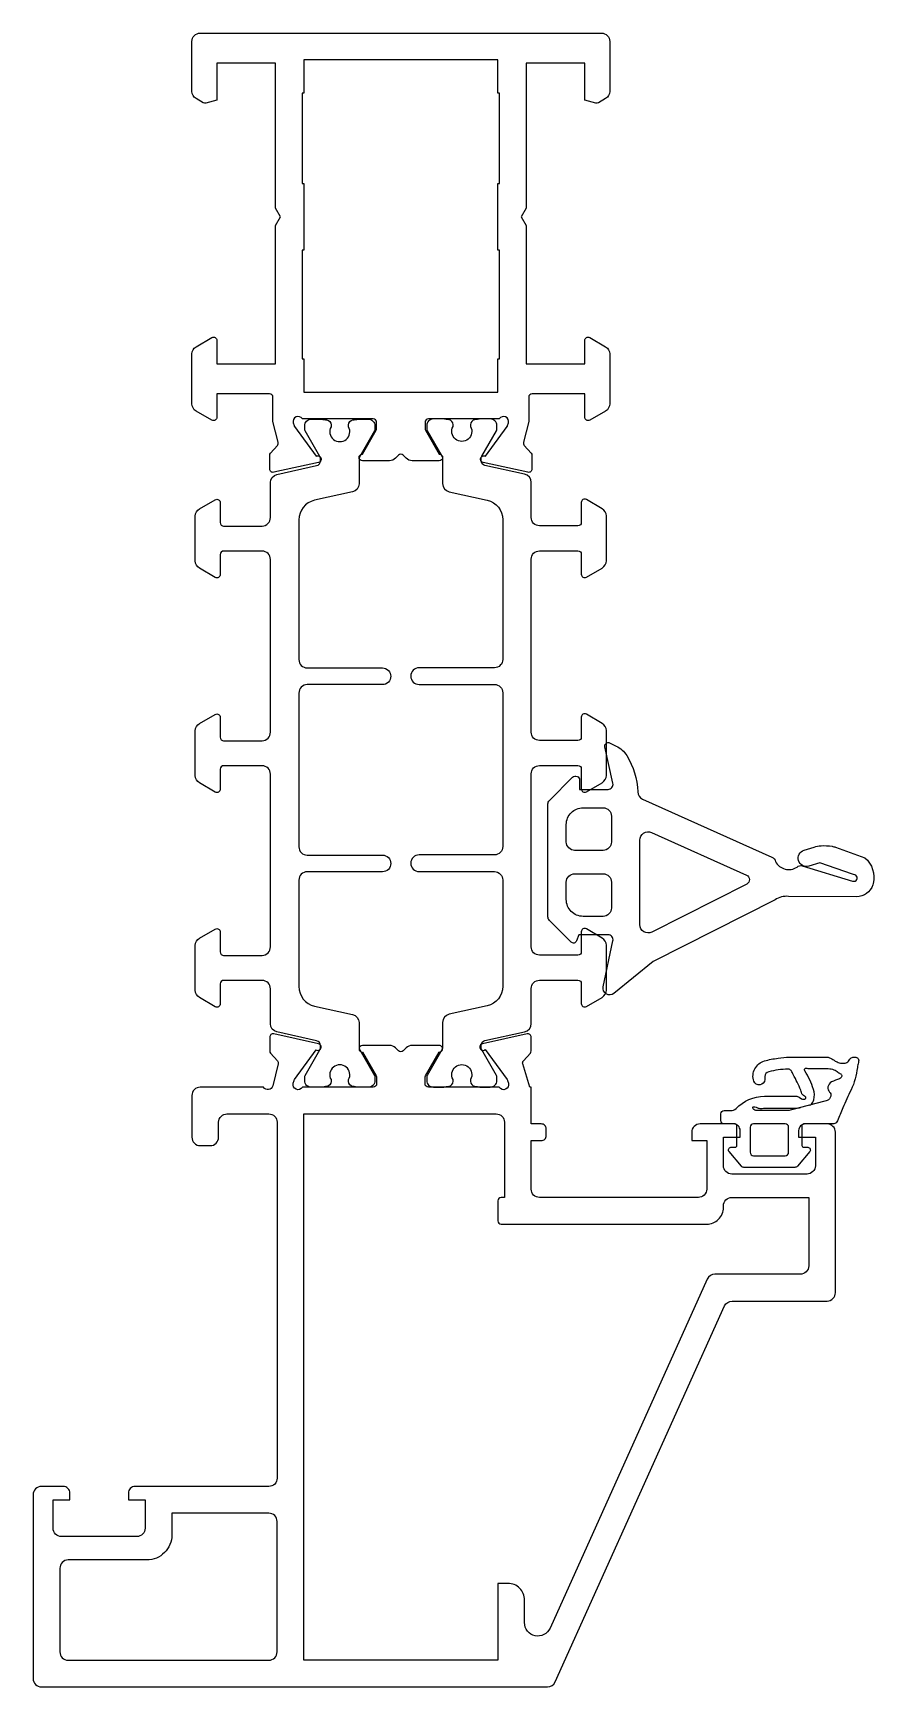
# Model space of a CAD drawing. Header units: millimetres. Extents: x 0 to 50.3, y 0 to 99.
import ezdxf

# ---------------------------------------------------------------- set-up
doc = ezdxf.new("R2010")
doc.units = ezdxf.units.MM
doc.layers.add('Aluminium', color=4, linetype='Continuous')
doc.layers.add('Rubber', color=1, linetype='Continuous')

msp = doc.modelspace()

# ---------------------------------------------------------------- linework, layer by layer
at = {"layer": 'Aluminium'}
for points in [[(22.322, 73.547), (22.141, 73.728, 0.414214), (21.859, 73.728), (21.678, 73.547, -0.198912), (21.324, 73.4), (19.699, 73.4, -1), (19.699, 73.8), (20.523, 75.227, 0.131652), (20.55, 75.327), (20.55, 75.7, 0.414214), (20.35, 75.9), (16.109, 75.9, 0.892534), (15.563, 75.663), (15.611, 75.503, 0.083094), (15.641, 75.444), (16.93, 73.669, -1.178332), (17.077, 73.303), (14.398, 72.709, -0.479656), (14.155, 72.904), (14.155, 73.729, -0.185256), (14.206, 73.862), (14.617, 74.319, 0.263193), (14.66, 74.512), (14.349, 75.75), (14.349, 77.2, 0.414214), (14.149, 77.4), (11, 77.4), (11, 76, -0.57735), (10.7, 75.827), (9.75, 76.375, -0.267949), (9.5, 76.808), (9.5, 79.792, -0.267949), (9.75, 80.225), (10.7, 80.773, -0.57735), (11, 80.6), (11, 79.2), (14.5, 79.2), (14.5, 87.48), (14.8, 88), (14.5, 88.52), (14.5, 97.2), (11, 97.2), (11, 94.986), (10.33, 94.807, -0.198912), (10.178, 94.827), (9.75, 95.074, -0.267949), (9.5, 95.507), (9.5, 98.5, -0.414214), (10, 99), (34, 99, -0.414214), (34.5, 98.5), (34.5, 95.507, -0.267949), (34.25, 95.074), (33.822, 94.827, -0.198912), (33.67, 94.807), (33, 94.986), (33, 97.2), (29.5, 97.2), (29.5, 88.52), (29.2, 88), (29.5, 87.48), (29.5, 79.2), (33, 79.2), (33, 80.6, -0.57735), (33.3, 80.773), (34.25, 80.225, -0.267949), (34.5, 79.792), (34.5, 76.808, -0.267949), (34.25, 76.375), (33.3, 75.827, -0.57735), (33, 76), (33, 77.4), (29.851, 77.4, 0.414214), (29.651, 77.2), (29.651, 75.75), (29.34, 74.512, 0.263193), (29.383, 74.319), (29.794, 73.862, -0.185256), (29.845, 73.729), (29.845, 72.904, -0.479656), (29.602, 72.709), (26.923, 73.303, -1.178332), (27.07, 73.669), (28.359, 75.444, 0.083094), (28.389, 75.503), (28.437, 75.663, 0.892534), (27.891, 75.9), (23.651, 75.9, 0.414214), (23.45, 75.7), (23.45, 75.327, 0.131652), (23.477, 75.227), (24.301, 73.8, -1), (24.301, 73.4), (22.676, 73.4, -0.198912)], [(28.437, 36.138, -0.892534), (27.891, 35.9), (23.651, 35.9, -0.414214), (23.45, 36.1), (23.45, 36.473, -0.131652), (23.477, 36.573), (24.301, 38, 1.000004), (24.301, 38.4), (22.676, 38.4, 0.198912), (22.322, 38.253), (22.141, 38.073, -0.414213), (21.859, 38.073), (21.678, 38.253, 0.198912), (21.324, 38.4), (19.699, 38.4, 1), (19.699, 38), (20.523, 36.573, -0.131652), (20.55, 36.473), (20.55, 36.1, -0.414214), (20.35, 35.9), (16.109, 35.9, -0.892534), (15.563, 36.138), (15.611, 36.297, -0.083094), (15.641, 36.356), (16.93, 38.131, 1.178332), (17.077, 38.497), (14.398, 39.091, 0.479656), (14.155, 38.896), (14.155, 38.072, 0.185256), (14.206, 37.938), (14.617, 37.481, -0.247811), (14.663, 37.3), (14.341, 35.979, -0.676473), (13.79, 35.9), (10, 35.9, 0.414214), (9.5, 35.4), (9.5, 32.9, 0.414214), (10, 32.4), (10.6, 32.4, 0.414214), (11.1, 32.9), (11.1, 33.8, -0.414214), (11.6, 34.3), (14.1, 34.3, -0.414214), (14.6, 33.8), (14.6, 12.5, -0.414214), (14.1, 12), (7.9, 12), (6.1, 12, 0.414214), (5.7, 11.6), (5.7, 11.2), (6.7, 11.2), (6.7, 9.5, -0.414214), (6.2, 9), (1.7, 9, -0.414214), (1.2, 9.5), (1.2, 11.2), (2.2, 11.2), (2.2, 11.6, 0.414214), (1.8, 12), (0.5, 12, 0.414214), (0, 11.5), (0, 0.5, 0.414214), (0.5, 0), (30.777, 0, 0.295071), (31.233, 0.295), (41.369, 22.805, -0.295071), (41.825, 23.1), (47.5, 23.1, 0.414214), (48, 23.6), (48, 33.2, 0.414214), (47.5, 33.7), (46.2, 33.7, 0.414214), (45.8, 33.3), (45.8, 32.9), (46.8, 32.9), (46.8, 31.2, -0.414214), (46.3, 30.7), (41.8, 30.7, -0.414214), (41.3, 31.2), (41.3, 32.9), (42.3, 32.9), (42.3, 33.3, 0.414214), (41.9, 33.7), (39.9, 33.7, 0.414214), (39.4, 33.2), (39.4, 32.7), (40.3, 32.7), (40.3, 29.8, -0.414214), (39.8, 29.3), (30.3, 29.3, -0.414214), (29.8, 29.8), (29.8, 32.7), (30.4, 32.7, 0.414214), (30.7, 33), (30.7, 33.4, 0.414214), (30.4, 33.7), (29.8, 33.7), (29.8, 35.9), (29.72, 35.9), (29.296, 37.289, -0.263193), (29.338, 37.481), (29.749, 37.938, 0.185256), (29.8, 38.072), (29.8, 38.896, 0.479656), (29.557, 39.091), (26.878, 38.497, 1.292773), (27.054, 38.152), (28.359, 36.356, -0.083094), (28.389, 36.297)], [(27.8, 29.1), (27.8, 27.9, 0.414214), (28, 27.7), (40.3, 27.7, 0.414214), (41.3, 28.7), (41.3, 28.8, -0.414214), (41.8, 29.3), (46.4, 29.3), (46.4, 25.2, -0.414214), (45.9, 24.7), (40.79, 24.7, 0.295071), (40.334, 24.405), (30.929, 3.518, -0.808046), (29.4, 3.847), (29.4, 5.2, 0.414214), (28.4, 6.2), (27.8, 6.2), (27.8, 1.6), (16.2, 1.6), (16.2, 34.3), (27.7, 34.3, -0.414214), (28.2, 33.8), (28.2, 29.3), (28, 29.3, 0.414214)], [(8.3, 9.1, -0.414214), (6.8, 7.6), (2.1, 7.6, 0.414214), (1.6, 7.1), (1.6, 2.1, 0.414214), (2.1, 1.6), (14.1, 1.6, 0.414214), (14.6, 2.1), (14.6, 9.9, 0.414214), (14.1, 10.4), (8.3, 10.4)]]:
    msp.add_lwpolyline(points, format="xyb", close=True, dxfattribs=at)
msp.add_lwpolyline([(16.1, 86), (16.1, 79.5), (16.2, 79.5), (16.2, 77.5), (27.8, 77.5), (27.8, 79.5), (27.9, 79.5), (27.9, 86), (27.8, 86), (27.8, 90), (27.9, 90), (27.9, 95.4), (27.8, 95.4), (27.8, 97.4), (16.2, 97.4), (16.2, 95.4), (16.1, 95.4), (16.1, 90), (16.2, 90), (16.2, 86)], close=True, dxfattribs=at)
at = {"layer": 'Rubber', "transparency": 33554687}
for points in [[(15.9, 59.496), (15.9, 55.893), (15.9, 50.293, 0.414214), (16.4, 49.793), (20.9, 49.793, -0.414214), (21.4, 49.293, -0.414214), (20.9, 48.793), (16.4, 48.793, 0.414214), (15.9, 48.293), (15.9, 41.927, 0.351673), (16.84, 40.756), (19.107, 40.253, -0.351557), (19.499, 39.765), (19.499, 38.279, 0.131652), (19.539, 38.129), (20.422, 36.599, -0.131652), (20.449, 36.499), (20.449, 36.293, -0.414214), (20.049, 35.893), (19.467, 35.893, -0.044632), (19.432, 35.896, 0.012287), (19.136, 35.942, -0.37684), (18.874, 36.239), (18.874, 36.352, 1.69614), (17.824, 36.352), (17.824, 36.239, -0.37684), (17.563, 35.942, 0.012287), (17.267, 35.896, -0.044632), (17.231, 35.893), (16.649, 35.893, -0.414214), (16.249, 36.293), (16.249, 36.499, -0.131652), (16.276, 36.599), (17.159, 38.129, 0.131652), (17.199, 38.279), (17.199, 38.387, 0.351104), (16.964, 38.68), (14.591, 39.206, -0.351665), (14.199, 39.694), (14.2, 41.792, 0.414214), (13.7, 42.292), (11.4, 42.293, 0.414214), (11.2, 42.093), (11.2, 40.893, -0.57735), (10.9, 40.72), (9.95, 41.268, -0.267949), (9.7, 41.701), (9.7, 44.385, -0.267949), (9.95, 44.818), (10.9, 45.366, -0.57735), (11.2, 45.193), (11.2, 43.993, 0.414214), (11.4, 43.793), (13.7, 43.793, 0.414214), (14.2, 44.293), (14.2, 54.643, 0.414214), (13.7, 55.143), (11.4, 55.143, 0.414214), (11.2, 54.943), (11.2, 53.743, -0.57735), (10.9, 53.57), (9.95, 54.118, -0.267949), (9.7, 54.551), (9.7, 55.893), (9.7, 57.235, -0.267949), (9.95, 57.668), (10.9, 58.216, -0.57735), (11.2, 58.043), (11.2, 56.843, 0.414214), (11.4, 56.643), (13.7, 56.643, 0.414214), (14.2, 57.143), (14.2, 67.493, 0.414214), (13.7, 67.993), (11.4, 67.993, 0.414214), (11.2, 67.793), (11.2, 66.593, -0.57735), (10.9, 66.42), (9.95, 66.968, -0.267949), (9.7, 67.401), (9.7, 70.085, -0.267949), (9.95, 70.518), (10.9, 71.066, -0.57735), (11.2, 70.893), (11.2, 69.693, 0.414214), (11.4, 69.493), (13.699, 69.493, 0.414214), (14.199, 69.993), (14.199, 72.092, -0.351665), (14.591, 72.58), (16.964, 73.106, 0.351104), (17.199, 73.398), (17.199, 73.507, 0.131652), (17.159, 73.657), (16.276, 75.187, -0.131652), (16.249, 75.287), (16.249, 75.493, -0.414214), (16.649, 75.893), (17.231, 75.893, -0.044632), (17.267, 75.89, 0.012287), (17.563, 75.844, -0.37684), (17.824, 75.546), (17.824, 75.433, 1.69614), (18.874, 75.433), (18.874, 75.546, -0.37684), (19.136, 75.844, 0.012287), (19.432, 75.89, -0.044632), (19.467, 75.893), (20.049, 75.893, -0.414214), (20.449, 75.493), (20.449, 75.287, -0.131652), (20.422, 75.187), (19.539, 73.657, 0.131652), (19.499, 73.507), (19.499, 72.021, -0.351577), (19.107, 71.533), (16.84, 71.03, 0.35167), (15.9, 69.858), (15.9, 61.496, 0.414214), (16.4, 60.996), (20.9, 60.996, -0.414214), (21.4, 60.496, -0.414214), (20.9, 59.996), (16.4, 59.996, 0.414214)], [(28.098, 59.508), (28.098, 55.904), (28.098, 50.304, -0.414214), (27.598, 49.804), (23.098, 49.804, 0.414214), (22.598, 49.304, 0.414214), (23.098, 48.804), (27.598, 48.804, -0.414214), (28.098, 48.304), (28.098, 41.939, -0.351673), (27.158, 40.767), (24.891, 40.264, 0.351557), (24.499, 39.776), (24.498, 38.29, -0.131652), (24.458, 38.14), (23.575, 36.61, 0.131652), (23.548, 36.51), (23.548, 36.304, 0.414214), (23.948, 35.904), (24.53, 35.904, 0.044632), (24.566, 35.907, -0.012287), (24.862, 35.953, 0.37684), (25.123, 36.251), (25.123, 36.363, -1.69614), (26.173, 36.363), (26.173, 36.251, 0.37684), (26.435, 35.953, -0.012287), (26.731, 35.907, 0.044632), (26.767, 35.904), (27.348, 35.904, 0.414214), (27.748, 36.304), (27.748, 36.51, 0.131652), (27.722, 36.61), (26.839, 38.14, -0.131652), (26.798, 38.29), (26.799, 38.399, -0.351104), (27.034, 38.691), (29.407, 39.217, 0.351665), (29.799, 39.705), (29.798, 41.803, -0.414214), (30.298, 42.303), (32.598, 42.304, -0.414214), (32.798, 42.104), (32.798, 40.904, 0.57735), (33.098, 40.731), (34.048, 41.279, 0.267949), (34.298, 41.712), (34.298, 44.396, 0.267949), (34.048, 44.829), (33.098, 45.377, 0.57735), (32.798, 45.204), (32.798, 44.004, -0.414214), (32.598, 43.804), (30.298, 43.804, -0.414214), (29.798, 44.304), (29.798, 54.654, -0.414214), (30.298, 55.154), (32.598, 55.154, -0.414214), (32.798, 54.954), (32.798, 53.754, 0.57735), (33.098, 53.581), (34.048, 54.129, 0.267949), (34.298, 54.562), (34.298, 55.904), (34.298, 57.246, 0.267949), (34.048, 57.679), (33.098, 58.227, 0.57735), (32.798, 58.054), (32.798, 56.854, -0.414214), (32.598, 56.654), (30.298, 56.654, -0.414214), (29.798, 57.154), (29.798, 67.504, -0.414214), (30.298, 68.004), (32.598, 68.004, -0.414214), (32.798, 67.804), (32.798, 66.604, 0.57735), (33.098, 66.431), (34.048, 66.979, 0.267949), (34.298, 67.412), (34.298, 70.096, 0.267949), (34.048, 70.529), (33.098, 71.077, 0.57735), (32.798, 70.904), (32.798, 69.704, -0.414214), (32.598, 69.504), (30.299, 69.504, -0.414214), (29.799, 70.004), (29.799, 72.103, 0.351665), (29.407, 72.591), (27.034, 73.117, -0.351104), (26.799, 73.41), (26.798, 73.518, -0.131652), (26.839, 73.668), (27.722, 75.198, 0.131652), (27.748, 75.298), (27.748, 75.504, 0.414214), (27.348, 75.904), (26.767, 75.904, 0.044632), (26.731, 75.901, -0.012287), (26.435, 75.855, 0.37684), (26.173, 75.558), (26.173, 75.445, -1.69614), (25.123, 75.445), (25.123, 75.558, 0.37684), (24.862, 75.855, -0.012287), (24.566, 75.901, 0.044632), (24.53, 75.904), (23.948, 75.904, 0.414214), (23.548, 75.504), (23.548, 75.298, 0.131652), (23.575, 75.198), (24.458, 73.668, -0.131652), (24.498, 73.518), (24.499, 72.032, 0.351577), (24.891, 71.544), (27.158, 71.041, -0.35167), (28.098, 69.87), (28.098, 61.508, -0.414214), (27.598, 61.008), (23.098, 61.008, 0.414214), (22.598, 60.508, 0.414214), (23.098, 60.008), (27.598, 60.008, -0.414214)]]:
    msp.add_lwpolyline(points, format="xyb", close=True, dxfattribs=at)
at = {"layer": 'Rubber'}
for points in [[(47.802, 50.322, -0.026683), (48.007, 50.263), (49.759, 49.636, -0.283744), (50.258, 48.095), (50.229, 48.01), (50.229, 48.01, -0.332379), (49.265, 47.3), (45.195, 47.324, 0.168772), (44.392, 47.12), (44.392, 47.12), (44.392, 47.12), (37.099, 43.431), (34.752, 41.516, -0.707924), (34.108, 41.909), (34.693, 44.664, 0.476893), (34.399, 45.026), (32.649, 45.026), (32.515, 44.658, -0.548619), (32.186, 44.585), (30.887, 45.884, -0.198912), (30.799, 46.096), (30.799, 52.856, -0.198912), (30.887, 53.068), (32.273, 54.453, -0.668179), (32.699, 54.276), (32.699, 53.726), (34.399, 53.726, 0.479656), (34.692, 54.091), (34.206, 56.283, -0.624869), (34.488, 56.507), (34.885, 56.317, -0.143709), (35.514, 55.754, -0.131364), (36.172, 53.578, 0.286669), (36.467, 53.138), (44.205, 49.666, -0.26602), (44.409, 49.402, 0.428522), (45.703, 49.068, -0.28969), (46.012, 49.154), (49.03, 48.242, 0.91492), (49.213, 48.586), (49.015, 48.648), (47.069, 49.332), (46.417, 49.133, -1), (46.126, 50.09), (46.727, 50.273, -0.052658), (47.139, 50.353, -0.052658)], [(34.099, 50.076), (32.399, 50.076, -0.414214), (31.899, 50.576), (31.899, 51.626, -0.414214), (32.899, 52.626), (34.099, 52.626, -0.414214), (34.599, 52.126), (34.599, 50.576, -0.414214)], [(37.025, 45.186, -0.559094), (36.299, 45.632), (36.299, 50.687, -0.543876), (37.004, 51.144), (42.682, 48.596, -0.630953), (42.695, 48.055)], [(34.099, 46.126), (32.899, 46.126, -0.414214), (31.899, 47.126), (31.899, 48.176, -0.414214), (32.399, 48.676), (34.099, 48.676, -0.414214), (34.599, 48.176), (34.599, 46.626, -0.414214)], [(41.635, 32.054, -0.63707), (41.75, 32.301), (42, 32.301, 0.414214), (42.1, 32.401), (42.1, 33.601, 0.414214), (42, 33.701), (41.35, 33.701, -0.414214), (41.15, 33.901), (41.15, 34.301, -0.414214), (41.35, 34.501), (41.735, 34.501, 0.176327), (42.057, 34.618, -0.207909), (43.755, 35.36), (45.647, 35.361, -0.16407), (45.825, 35.303), (45.968, 35.21, 0.133911), (46.088, 35.185, 0.149412), (46.201, 35.214, 0.302776), (46.222, 35.296, 0.156156), (46.158, 35.369, -0.014426), (46.038, 35.454, -0.177793), (45.97, 35.573, 0.087704), (45.925, 35.722, 0.035566), (45.478, 36.651, 0.0025), (45.367, 36.863, 0.195686), (45.24, 36.97, 0.082311), (45.154, 36.983, 0.050141), (44.011, 36.824, 0.349731), (43.773, 36.539), (43.773, 36.359, -0.805421), (43.118, 36.251, -0.222141), (43.188, 37.005, -0.192219), (43.751, 37.48, -0.028883), (44.569, 37.636, -0.016757), (45.247, 37.701), (47.289, 37.701, -0.034247), (47.575, 37.688, -0.086161), (47.706, 37.632, -0.022832), (47.994, 37.465, 0.054192), (48.214, 37.365, 0.119377), (48.573, 37.343, 0.194696), (48.785, 37.463, 0.059282), (48.868, 37.582, -0.220126), (49.051, 37.701), (49.217, 37.701, -0.255227), (49.374, 37.577, -0.155596), (49.377, 37.38, 0.039888), (49.312, 37.083, -0.087136), (48.934, 35.734, 0.012498), (48.445, 34.663, 0.009783), (48.132, 33.884, -0.251998), (47.9, 33.701), (46.1, 33.701, 0.414214), (46, 33.601), (46, 32.401, 0.414214), (46.1, 32.301), (46.35, 32.301, -0.63707), (46.465, 32.054), (45.725, 31.172, -0.221695), (45.571, 31.101), (42.529, 31.101, -0.221695), (42.375, 31.172)], [(45, 33.701), (43.1, 33.701, 0.414214), (42.9, 33.501), (42.9, 32.001, 0.414214), (43.1, 31.801), (45, 31.801, 0.414214), (45.2, 32.001), (45.2, 33.501, 0.414214)]]:
    msp.add_lwpolyline(points, format="xyb", close=True, dxfattribs=at)
msp.add_lwpolyline([(46.428, 34.82, 0.127497), (46.567, 34.888, 0.104289), (46.706, 35.151, 0.145726), (46.683, 35.77, 0.06315), (46.169, 36.879, -0.098233), (46.145, 36.948, -0.185097), (46.16, 37.003, -0.353394), (46.341, 37.029, 0.131219), (46.388, 37.014, -0.011046), (47.292, 37.023, -0.011443), (47.669, 37.006, -0.120776), (47.983, 36.911, -0.051025), (48.199, 36.762, 0.099426), (48.273, 36.721, -0.155917), (48.346, 36.664), (48.357, 36.647, -0.330052), (48.352, 36.489, -0.248624), (48.244, 36.403, 0.008797), (47.758, 36.215, 0.22449), (47.553, 35.914, 0.253728), (47.653, 35.611, -0.231161), (47.722, 35.365, -0.265239), (47.501, 35.1, -0.042169), (47.372, 35.072), (45.366, 34.535, -0.065543), (45.107, 34.501), (43.245, 34.501, -0.363579), (43.049, 34.682, -0.418693), (43.092, 34.724, -0.075244), (43.249, 34.708, -0.052208), (43.332, 34.673, 0.123461), (43.522, 34.622, 0.059734), (43.693, 34.638, -0.062315), (43.814, 34.651), (45.628, 34.648, 0.074218), (45.918, 34.683)], format="xyb", dxfattribs=at)

doc.saveas('drawing.dxf')
